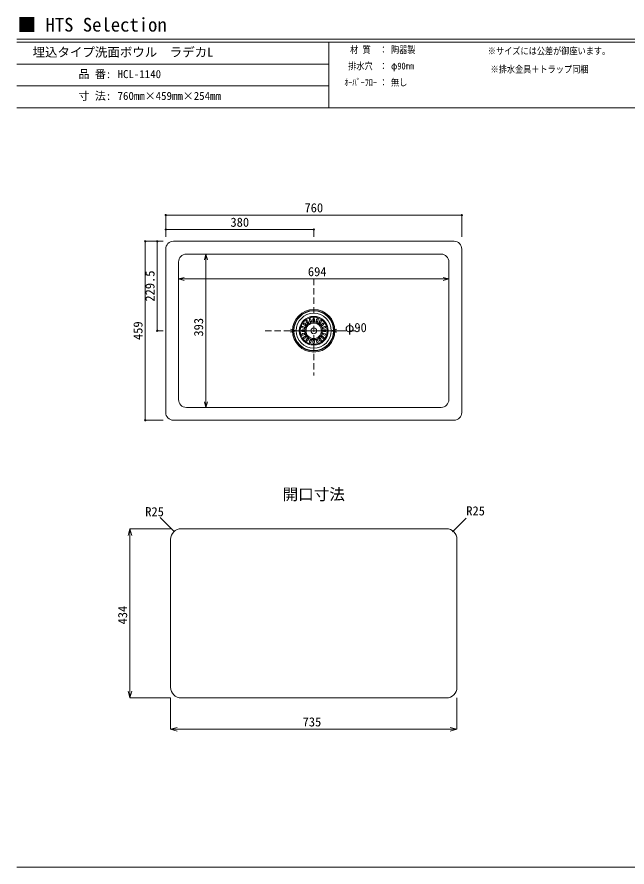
# Model space of a CAD drawing. Units: millimetres, scale not verified, with parts at other scales. Extents: x -1603 to 1603, y -1099 to 1081.
# Drawn here: x -1603 to -38, y -1099 to 1081 of the extents above; entities that cross this region are included whole.
import ezdxf
from ezdxf.enums import TextEntityAlignment as Align

# ---------------------------------------------------------------- set-up
doc = ezdxf.new("R2010")
doc.units = ezdxf.units.MM
doc.header["$LTSCALE"] = 8
doc.header["$PDMODE"] = 32
doc.header["$PDSIZE"] = 3.2
doc.linetypes.add('DASHED2', pattern=[3, 2, -1])
doc.layers.add('0-0', color=7, linetype='Continuous', lineweight=15)
doc.layers.add('F-0', color=7, linetype='Continuous', lineweight=15)
doc.styles.add('ＭＳ ゴシック', font='')
doc.styles.get('ＭＳ ゴシック').set_extended_font_data('MS Gothic')

msp = doc.modelspace()

# ---------------------------------------------------------------- linework, layer by layer
at = {"layer": '0-0'}
for p, q in [((-1221.69, 572.823), (-461.69, 572.823)), ((-1221.69, 572.823), (-1221.69, 517.334)), ((-461.69, 572.823), (-461.69, 517.334)), ((-1221.69, 535.804), (-841.69, 535.804)), ((-1221.69, 535.804), (-1221.69, 517.334)), ((-841.69, 535.804), (-841.69, 517.334)), ((-1274.159, 505.629), (-1274.159, 46.629)), ((-1274.159, 505.629), (-1228.252, 505.629)), ((-1243.326, 505.629), (-1243.326, 276.129)), ((-1243.326, 505.629), (-1228.252, 505.629)), ((-1201.69, 505.629), (-481.69, 505.629)), ((-1221.69, 485.629), (-1221.69, 66.629)), ((-461.69, 66.629), (-461.69, 485.629)), ((-514.69, 472.629), (-1168.69, 472.629)), ((-1118.585, 472.629), (-1122.468, 458.14)), ((-1118.585, 472.629), (-1119.385, 472.629)), ((-1118.585, 472.629), (-1118.585, 79.629)), ((-1118.585, 472.629), (-1114.703, 458.14)), ((-1188.69, 99.629), (-1188.69, 452.629)), ((-494.69, 452.629), (-494.69, 99.629)), ((-1188.69, 409.057), (-1174.201, 412.94)), ((-1188.69, 409.057), (-494.69, 409.057)), ((-1188.69, 409.057), (-1174.201, 405.175)), ((-494.69, 409.057), (-509.178, 412.94)), ((-494.69, 409.057), (-509.178, 405.175)), ((-847.513, 300.523), (-849.058, 305.278)), ((-843.69, 301.129), (-843.69, 306.129)), ((-839.69, 301.129), (-839.69, 306.129)), ((-835.866, 300.523), (-834.321, 305.278)), ((-866.084, 281.952), (-870.839, 283.497)), ((-864.848, 285.756), (-869.603, 287.301)), ((-863.091, 289.205), (-867.136, 292.144)), ((-860.739, 292.441), (-864.785, 295.38)), ((-858.002, 295.179), (-860.941, 299.224)), ((-854.766, 297.53), (-857.705, 301.575)), ((-851.317, 299.287), (-852.862, 304.042)), ((-832.062, 299.287), (-830.517, 304.042)), ((-828.613, 297.53), (-825.674, 301.575)), ((-825.377, 295.179), (-822.438, 299.224)), ((-822.64, 292.441), (-818.595, 295.38)), ((-820.289, 289.205), (-816.243, 292.144)), ((-818.531, 285.756), (-813.776, 287.301)), ((-817.295, 281.952), (-812.54, 283.497)), ((-1243.326, 276.129), (-1228.252, 276.129)), ((-886.69, 276.129), (-911.69, 276.129)), ((-901.19, 276.129), (-782.19, 276.129)), ((-886.69, 276.129), (-901.178, 280.011)), ((-886.69, 276.129), (-901.178, 272.246)), ((-886.69, 276.129), (-796.69, 276.129)), ((-866.69, 278.129), (-871.69, 278.129)), ((-866.69, 274.129), (-871.69, 274.129)), ((-866.084, 270.305), (-870.839, 268.76)), ((-864.848, 266.501), (-869.603, 264.956)), ((-863.091, 263.052), (-867.136, 260.113)), ((-820.289, 263.052), (-816.243, 260.113)), ((-818.531, 266.501), (-813.776, 264.956)), ((-817.295, 270.305), (-812.54, 268.76)), ((-816.69, 278.129), (-811.69, 278.129)), ((-816.69, 278.129), (-811.69, 278.129)), ((-816.69, 274.129), (-811.69, 274.129)), ((-816.69, 274.129), (-811.69, 274.129)), ((-796.69, 276.129), (-782.201, 280.011)), ((-796.69, 276.129), (-771.69, 276.129)), ((-796.69, 276.129), (-782.201, 272.246)), ((-860.739, 259.816), (-864.785, 256.877)), ((-858.002, 257.079), (-860.941, 253.034)), ((-854.766, 254.728), (-857.705, 250.683)), ((-851.317, 252.97), (-852.862, 248.215)), ((-847.513, 251.734), (-849.058, 246.979)), ((-843.69, 251.129), (-843.69, 246.129)), ((-839.69, 251.129), (-839.69, 246.129)), ((-835.866, 251.734), (-834.321, 246.979)), ((-832.062, 252.97), (-830.517, 248.215)), ((-828.613, 254.728), (-825.674, 250.683)), ((-825.377, 257.079), (-822.438, 253.034)), ((-822.64, 259.816), (-818.595, 256.877)), ((-1118.585, 79.629), (-1122.468, 94.118)), ((-1118.585, 79.629), (-1114.703, 94.118)), ((-514.69, 79.629), (-1168.69, 79.629)), ((-1118.585, 79.629), (-1119.385, 79.629)), ((-1274.159, 46.629), (-1228.252, 46.629)), ((-1201.69, 46.629), (-481.69, 46.629)), ((-1200.709, -238.256), (-1236.064, -202.9)), ((-485.521, -239.871), (-450.165, -204.516)), ((-1313.603, -231.62), (-1318.262, -249.007)), ((-1313.603, -231.62), (-1313.603, -665.62)), ((-1313.603, -231.62), (-1308.944, -249.007)), ((-1313.603, -231.62), (-1209.19, -231.62)), ((-501.69, -231.62), (-1181.69, -231.62)), ((-1209.19, -638.12), (-1209.19, -259.12)), ((-474.19, -259.12), (-474.19, -638.12)), ((-1313.603, -665.62), (-1318.262, -648.233)), ((-1313.603, -665.62), (-1308.944, -648.233)), ((-1313.603, -665.62), (-1209.19, -665.62)), ((-1209.19, -745.84), (-1209.19, -665.62)), ((-501.69, -665.62), (-1181.69, -665.62)), ((-474.19, -745.84), (-474.19, -665.62)), ((-1209.19, -745.84), (-1191.803, -741.181)), ((-474.19, -745.84), (-491.576, -741.181)), ((-1209.19, -745.84), (-474.19, -745.84)), ((-1209.19, -745.84), (-1191.803, -750.499)), ((-474.19, -745.84), (-491.576, -750.499))]:
    msp.add_line(p, q, dxfattribs=at)
at = {"layer": '0-0', "linetype": 'DASHED2'}
for p, q in [((-841.69, 409.057), (-841.69, 161.605)), ((-966.061, 276.129), (-724.528, 276.129))]:
    msp.add_line(p, q, dxfattribs=at)
at = {"layer": '0-0'}
for radius in [54.5, 52, 51, 45, 37, 36.5, 34.5, 22.5, 19.85, 7.5]:
    msp.add_circle((-841.69, 276.129), radius, dxfattribs=at)
for centre, radius, start, end in [((-1201.69, 485.629), 20, 90, 180), ((-481.69, 485.629), 20, 0, 90), ((-1168.69, 452.629), 20, 90, 180), ((-514.69, 452.629), 20, 0, 90), ((-850.96, 304.66), 2, 18, 198), ((-841.69, 306.129), 2, 0, 180), ((-832.419, 304.66), 2, 342, 162), ((-870.221, 285.399), 2, 72, 252), ((-865.96, 293.762), 2, 54, 234), ((-841.69, 276.129), 25.75, 157.54536, 166.45464), ((-865.466, 283.854), 2, 252, 72), ((-841.69, 276.129), 25.75, 139.54536, 148.45464), ((-861.915, 290.823), 2, 234, 54), ((-859.323, 300.399), 2, 36, 216), ((-841.69, 276.129), 25.75, 121.54536, 130.45464), ((-856.384, 296.354), 2, 216, 36), ((-841.69, 276.129), 25.75, 103.54536, 112.45464), ((-849.415, 299.905), 2, 198, 18), ((-841.69, 276.129), 25.75, 85.54536, 94.45464), ((-841.69, 301.129), 2, 180, 0), ((-833.964, 299.905), 2, 162, 342), ((-841.69, 276.129), 25.75, 67.54536, 76.45464), ((-826.995, 296.354), 2, 144, 324), ((-841.69, 276.129), 25.75, 49.54536, 58.45464), ((-824.056, 300.399), 2, 324, 144), ((-821.464, 290.823), 2, 126, 306), ((-841.69, 276.129), 25.75, 31.54536, 40.45464), ((-817.913, 283.854), 2, 108, 288), ((-817.419, 293.762), 2, 306, 126), ((-841.69, 276.129), 25.75, 13.54536, 22.45464), ((-813.158, 285.399), 2, 288, 108), ((-871.69, 276.129), 2, 90, 270), ((-870.221, 266.858), 2, 108, 288), ((-841.69, 276.129), 25.75, 175.54536, 184.45464), ((-841.69, 276.129), 25.75, 193.54536, 202.45464), ((-866.69, 276.129), 2, 270, 90), ((-865.466, 268.403), 2, 288, 108), ((-841.69, 276.129), 25.75, 211.54536, 220.45464), ((-861.915, 261.434), 2, 306, 126), ((-821.464, 261.434), 2, 54, 234), ((-841.69, 276.129), 25.75, 319.54536, 328.45464), ((-817.913, 268.403), 2, 72, 252), ((-816.69, 276.129), 2, 90, 270), ((-816.69, 276.129), 2, 90, 270), ((-841.69, 276.129), 25.75, 337.54536, 346.45464), ((-841.69, 276.129), 25.75, 355.54536, 4.45464), ((-841.69, 276.129), 25.75, 355.54536, 4.45464), ((-813.158, 266.858), 2, 252, 72), ((-811.69, 276.129), 2, 270, 90), ((-811.69, 276.129), 2, 270, 90), ((-865.96, 258.495), 2, 126, 306), ((-859.323, 251.858), 2, 144, 324), ((-841.69, 276.129), 25.75, 229.54536, 238.45464), ((-856.384, 255.903), 2, 324, 144), ((-850.96, 247.597), 2, 162, 342), ((-841.69, 276.129), 25.75, 247.54536, 256.45464), ((-849.415, 252.352), 2, 342, 162), ((-841.69, 251.129), 2, 0, 180), ((-841.69, 276.129), 25.75, 265.54536, 274.45464), ((-841.69, 246.129), 2, 180, 0), ((-833.964, 252.352), 2, 18, 198), ((-841.69, 276.129), 25.75, 283.54536, 292.45464), ((-832.419, 247.597), 2, 198, 18), ((-826.995, 255.903), 2, 36, 216), ((-841.69, 276.129), 25.75, 301.54536, 310.45464), ((-824.056, 251.858), 2, 216, 36), ((-817.419, 258.495), 2, 234, 54), ((-1168.69, 99.629), 20, 180, 270), ((-514.69, 99.629), 20, 270, 0), ((-1201.69, 66.629), 20, 180, 270), ((-481.69, 66.629), 20, 270, 0), ((-1181.69, -259.12), 27.5, 90, 180), ((-501.69, -259.12), 27.5, 0, 90), ((-1181.69, -638.12), 27.5, 180, 270), ((-501.69, -638.12), 27.5, 270, 0)]:
    msp.add_arc(centre, radius, start, end, dxfattribs=at)
for p in [(-1221.69, 572.823), (-461.69, 572.823), (-1221.69, 535.804), (-841.69, 535.804), (-1274.159, 505.629), (-1243.326, 505.629), (-1243.326, 276.129), (-1274.159, 46.629)]:
    msp.add_point(p, dxfattribs=at)
at = {"layer": 'F-0'}
for p, q in [((1603.255, 1024.057), (-1603.338, 1024.057)), ((1603.255, 1016.057), (-1603.338, 1016.057)), ((-803.338, 1016.057), (-803.338, 848.057)), ((-803.338, 960.057), (-1603.338, 960.057)), ((-803.338, 904.057), (-1603.338, 904.057)), ((1603.255, 848.057), (-1603.338, 848.057)), ((-1603.338, -1099.302), (1603.255, -1099.302))]:
    msp.add_line(p, q, dxfattribs=at)

# ---------------------------------------------------------------- texts
at = {"layer": '0-0', "style": 'ＭＳ ゴシック'}
for s, height, p in [('760', 23.46, (-865.44, 572.823)), ('380', 23.46, (-1055.44, 535.804)), ('694', 23.46, (-856.69, 409.057)), ('φ90', 23.46, (-761.631, 265.657)), ('開口寸法', 29.33, (-921.69, -166.831)), ('R25', 23.46, (-450.165, -204.516)), ('R25', 23.46, (-1274.081, -206.791)), ('735', 23.46, (-870.19, -745.84))]:
    msp.add_text(s, height=height, dxfattribs=at).set_placement(p, align=Align.BOTTOM_LEFT)
for s, p in [('229.5', (-1243.326, 350.879)), ('393', (-1118.585, 261.129)), ('459', (-1274.159, 252.379)), ('434', (-1313.603, -477.12))]:
    msp.add_text(s, height=23.46, rotation=90, dxfattribs=at).set_placement(p, align=Align.BOTTOM_LEFT)
at = {"layer": 'F-0', "style": 'ＭＳ ゴシック'}
for s, height, p in [('■ HTS Selection', 35.19, (-1602.187, 1032.933)), ('埋込タイプ洗面ボウル\u3000ラデカL', 23.46, (-1563.338, 972.057)), ('品 番:', 20.53, (-1445.338, 918.057)), ('HCL-1140', 20.53, (-1345.239, 918.057)), ('寸 法:', 20.53, (-1445.338, 862.057)), ('760mm×459mm×254mm', 20.53, (-1345.239, 862.057))]:
    msp.add_text(s, height=height, dxfattribs=at).set_placement(p, align=Align.BOTTOM_LEFT)
at = {"layer": 'F-0', "style": 'ＭＳ ゴシック', "width": 0.85}
for s, p in [('材 質', (-748.338, 983.057)), ('：', (-673.338, 983.057)), ('陶器製', (-643.338, 983.057)), ('※サイズには公差が御座います。', (-394.863, 979.678)), ('排水穴', (-753.338, 941.057)), ('：', (-673.338, 941.057)), ('φ90mm', (-643.338, 941.057)), ('※排水金具＋トラップ同梱', (-387.959, 932.731)), ('ｵｰﾊﾞｰﾌﾛｰ', (-763.338, 899.057)), ('：', (-673.338, 899.057)), ('無し', (-643.338, 899.057))]:
    msp.add_text(s, height=17.6, dxfattribs=at).set_placement(p, align=Align.BOTTOM_LEFT)

doc.saveas('drawing.dxf')
